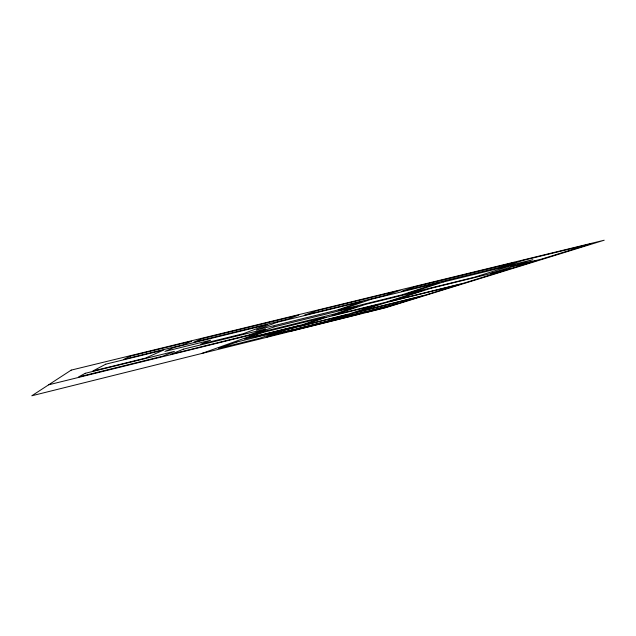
<?xml version="1.0" encoding="UTF-8"?>
<svg xmlns="http://www.w3.org/2000/svg" width="636" height="636" viewBox="0 0 636 636"><rect width="100%" height="100%" fill="white"/><g stroke="black" fill="none" stroke-linecap="round" stroke-linejoin="round"><path stroke-width="0.95" d="M201.628 353.513L260.386 332.572L48.646 384.812M71.2 370.112L31.8 395.783L385.535 307.745L604.2 240.217L71.2 370.112M85.248 373.3L78.546 376.949L162.864 356.168L174.423 351.374L85.248 373.3M105.767 364.174L92.729 371.074L145.453 358.124L163.73 349.999L105.767 364.174M130.046 356.232L123.853 359.316L183.184 344.815L191.595 341.222L130.046 356.232M173.89 347.518L164.931 351.406L210.683 340.196L200.706 344.171L243.405 333.677L267.732 324.567L173.89 347.518M202.113 338.654L194.052 342.041L287.679 319.161L298.737 315.09L202.113 338.654M183.406 349.172L170.885 354.268L248.668 335.093L265.562 328.971L183.406 349.172M277.201 322.253L256.228 330.02L336.293 310.376L362.321 301.44L277.201 322.253M316.76 310.694L304.262 315.218L385.066 295.47L400.131 290.366L316.76 310.694M273.997 326.896L256.189 333.288L335.538 313.723L357.615 306.337L273.997 326.896M263.256 332.397L244.455 339.044L302.513 324.67L324.805 317.205L263.256 332.397M236.783 342.033L218.553 348.456L259.719 338.217L280.643 331.157L236.783 342.033M256.634 336.245L253.311 337.406L292.608 327.993L300.057 325.497L256.634 336.245M371.178 299.278L338.249 310.503L401.634 294.929L439.277 282.623L371.178 299.278M287.408 329.48L268.821 335.721L325.934 321.53L347.606 314.55L287.408 329.48M415.093 286.717L401.364 291.32L498.711 267.541L514.914 262.374L415.093 286.717M272.462 334.981L266.905 336.841L293.005 329.877L272.462 334.981M326.284 317.356L299.874 326.157L348.973 313.985L378.738 304.398L326.284 317.356M365.525 304.39L332.151 315.504L385.686 302.283L423.194 290.215L365.525 304.39M299.238 328.327L290.644 331.141L357.027 314.621L367.155 311.449L299.238 328.327M443.205 282.026L406.937 293.832L474.345 277.264L515.088 264.433L443.205 282.026M385.686 302.68L355.039 312.515L425.166 295.128L460.408 284.22L385.686 302.68M354.061 312.952L334.878 319.105L400.004 302.919L422.058 296.09L354.061 312.952M430.731 288.354L390.528 301.249L464.073 283.084L509.913 268.885L430.731 288.354M523.253 260.339L499.968 267.74L532.857 259.695L510.398 266.73L541.475 259.114L590.407 243.97L523.253 260.339M512.513 266.532L490.857 273.305L514.166 267.573L536.577 260.633L512.513 266.532M373.125 310.177L366.956 312.101L384.231 307.808L397.23 303.777L373.125 310.177"/></g></svg>
